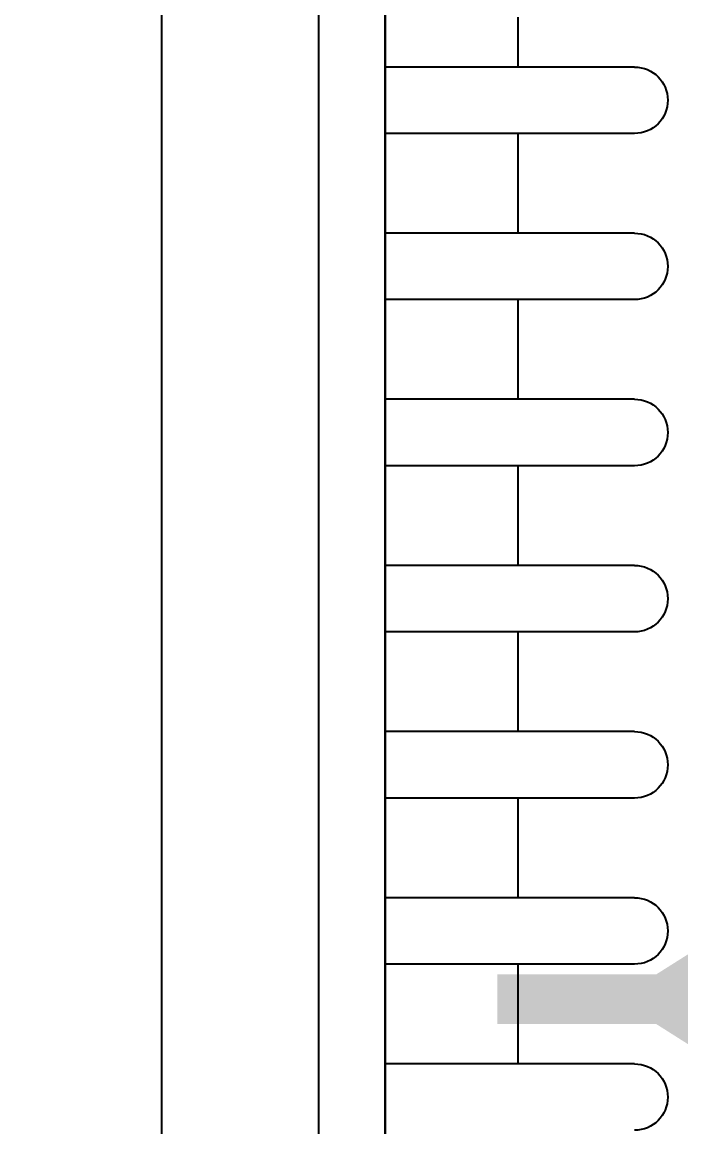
# Model space of a CAD drawing. Header units: inches. Extents: x 21 to 38546, y 13 to 15001.
# Drawn here: x 4642.16 to 4652.07, y 1950.53 to 1967.16 of the extents above; entities that cross this region are included whole.
import ezdxf
from ezdxf.enums import TextEntityAlignment as Align

# ---------------------------------------------------------------- set-up
doc = ezdxf.new("R2010")
doc.units = ezdxf.units.IN
doc.header["$MEASUREMENT"] = 0
doc.set_wipeout_variables(frame=1)
doc.layers.add('RAST-IST-RADYATÖR-DİNAMİK BLOK', color=83, linetype='Continuous')
for name, color, linetype, lineweight in [('Z_MİM_-KM-FIRE-CABINET', 8, 'Continuous', 25), ('Z_MİM_-KM-TEXT-DETAIL', 8, 'Continuous', 25), ('Z_MİM_-KM-WALL-PLASTER', 8, 'Continuous', 25)]:
    doc.layers.add(name, color=color, linetype=linetype, lineweight=lineweight)
doc.layers.add('Z_MİM_-KM-WIPEOUT', color=8, linetype='Continuous', lineweight=25, plot=False)
doc.styles.add('KAPI PENCERE YAZI 100', font='swiss.ttf', dxfattribs={"width": 0.7, "height": 12.5})

# ---------------------------------------------------------------- blocks, each defined once
blk = doc.blocks.new('*U186')
at = {"layer": 'Z_MİM_-KM-TEXT-DETAIL', "color": 7, "style": 'KAPI PENCERE YAZI 100'}
blk.add_text('YANGIN DOLABI', height=5.76, dxfattribs=at).set_placement((596960.27, -18061.17), align=Align.MIDDLE_CENTER)
blk.add_wipeout([(596917.023, -18089.604), (597007.023, -18089.604), (597007.023, -18071.604), (597007.023, -18066.604), (596917.023, -18066.604)]).dxf.layer = 'Z_MİM_-KM-WIPEOUT'
blk = doc.blocks.new('IS_RADYATOR-PLAN-40')
at = {"layer": 'RAST-IST-RADYATÖR-DİNAMİK BLOK', "color": 7}
for p, q in [((9.25, 4.75), (9.25, 1)), ((10.75, 4.75), (10.75, 1)), ((11.75, 4.75), (11.75, 1)), ((13.25, 4.75), (13.25, 1)), ((14.25, 4.75), (14.25, 1)), ((15.75, 4.75), (15.75, 1)), ((16.75, 4.75), (16.75, 1)), ((18.25, 4.75), (18.25, 1)), ((19.25, 4.75), (19.25, 1)), ((20.75, 4.75), (20.75, 1)), ((21.75, 4.75), (21.75, 1)), ((23.25, 4.75), (23.25, 1)), ((24.25, 4.75), (24.25, 1)), ((9.25, 3), (10, 3)), ((10, 3), (10.75, 3)), ((11.75, 3), (12.5, 3)), ((12.5, 3), (13.25, 3)), ((14.25, 3), (15, 3)), ((15, 3), (15.75, 3)), ((16.75, 3), (17.5, 3)), ((17.5, 3), (18.25, 3)), ((19.25, 3), (20, 3)), ((20, 3), (20.75, 3)), ((21.75, 3), (22.5, 3)), ((22.5, 3), (23.25, 3)), ((24.25, 3), (25, 3))]:
    blk.add_line(p, q, dxfattribs=at)
at = {"layer": 'RAST-IST-RADYATÖR-DİNAMİK BLOK'}
for points in [[(0, 0), (40, 0), (40, 12.5), (0, 12.5)], [(2.5, 11.5), (37.5, 11.5), (37.5, 1), (2.5, 1)]]:
    blk.add_lwpolyline(points, dxfattribs=at)
at = {"layer": 'RAST-IST-RADYATÖR-DİNAMİK BLOK', "color": 7}
for centre in [(8.75, 4.75), (11.25, 4.75), (13.75, 4.75), (16.25, 4.75), (18.75, 4.75), (21.25, 4.75), (23.75, 4.75)]:
    blk.add_arc(centre, 0.5, 0, 180, dxfattribs=at)
blk = doc.blocks.new('IS_RADYATOR-PLAN-50')
at = {"layer": 'RAST-IST-RADYATÖR-DİNAMİK BLOK', "color": 7}
for p, q in [((9.25, 4.75), (9.25, 1)), ((10.75, 4.75), (10.75, 1)), ((11.75, 4.75), (11.75, 1)), ((13.25, 4.75), (13.25, 1)), ((14.25, 4.75), (14.25, 1)), ((15.75, 4.75), (15.75, 1)), ((16.75, 4.75), (16.75, 1)), ((18.25, 4.75), (18.25, 1)), ((19.25, 4.75), (19.25, 1)), ((20.75, 4.75), (20.75, 1)), ((21.75, 4.75), (21.75, 1)), ((23.25, 4.75), (23.25, 1)), ((24.25, 4.75), (24.25, 1)), ((9.25, 3), (10, 3)), ((10, 3), (10.75, 3)), ((11.75, 3), (12.5, 3)), ((12.5, 3), (13.25, 3)), ((14.25, 3), (15, 3)), ((15, 3), (15.75, 3)), ((16.75, 3), (17.5, 3)), ((17.5, 3), (18.25, 3)), ((19.25, 3), (20, 3)), ((20, 3), (20.75, 3)), ((21.75, 3), (22.5, 3)), ((22.5, 3), (23.25, 3)), ((24.25, 3), (25, 3))]:
    blk.add_line(p, q, dxfattribs=at)
at = {"layer": 'RAST-IST-RADYATÖR-DİNAMİK BLOK'}
for points in [[(0, 0), (50, 0), (50, 12.5), (0, 12.5)], [(2.5, 11.5), (47.5, 11.5), (47.5, 1), (2.5, 1)]]:
    blk.add_lwpolyline(points, dxfattribs=at)
at = {"layer": 'RAST-IST-RADYATÖR-DİNAMİK BLOK', "color": 7}
for centre in [(8.75, 4.75), (11.25, 4.75), (13.75, 4.75), (16.25, 4.75), (18.75, 4.75), (21.25, 4.75), (23.75, 4.75)]:
    blk.add_arc(centre, 0.5, 0, 180, dxfattribs=at)
blk = doc.blocks.new('IS_RADYATOR-PLAN-60')
at = {"layer": 'RAST-IST-RADYATÖR-DİNAMİK BLOK', "color": 7}
for p, q in [((9.25, 4.75), (9.25, 1)), ((10.75, 4.75), (10.75, 1)), ((11.75, 4.75), (11.75, 1)), ((13.25, 4.75), (13.25, 1)), ((14.25, 4.75), (14.25, 1)), ((15.75, 4.75), (15.75, 1)), ((16.75, 4.75), (16.75, 1)), ((18.25, 4.75), (18.25, 1)), ((19.25, 4.75), (19.25, 1)), ((20.75, 4.75), (20.75, 1)), ((21.75, 4.75), (21.75, 1)), ((23.25, 4.75), (23.25, 1)), ((24.25, 4.75), (24.25, 1)), ((9.25, 3), (10, 3)), ((10, 3), (10.75, 3)), ((11.75, 3), (12.5, 3)), ((12.5, 3), (13.25, 3)), ((14.25, 3), (15, 3)), ((15, 3), (15.75, 3)), ((16.75, 3), (17.5, 3)), ((17.5, 3), (18.25, 3)), ((19.25, 3), (20, 3)), ((20, 3), (20.75, 3)), ((21.75, 3), (22.5, 3)), ((22.5, 3), (23.25, 3)), ((24.25, 3), (25, 3))]:
    blk.add_line(p, q, dxfattribs=at)
at = {"layer": 'RAST-IST-RADYATÖR-DİNAMİK BLOK'}
for points in [[(0, 0), (60, 0), (60, 12.5), (0, 12.5)], [(2.5, 11.5), (57.5, 11.5), (57.5, 1), (2.5, 1)]]:
    blk.add_lwpolyline(points, dxfattribs=at)
at = {"layer": 'RAST-IST-RADYATÖR-DİNAMİK BLOK', "color": 7}
for centre in [(8.75, 4.75), (11.25, 4.75), (13.75, 4.75), (16.25, 4.75), (18.75, 4.75), (21.25, 4.75), (23.75, 4.75)]:
    blk.add_arc(centre, 0.5, 0, 180, dxfattribs=at)
blk = doc.blocks.new('IS_RADYATOR-PLAN-70')
at = {"layer": 'RAST-IST-RADYATÖR-DİNAMİK BLOK', "color": 7}
for p, q in [((9.25, 4.75), (9.25, 1)), ((10.75, 4.75), (10.75, 1)), ((11.75, 4.75), (11.75, 1)), ((13.25, 4.75), (13.25, 1)), ((14.25, 4.75), (14.25, 1)), ((15.75, 4.75), (15.75, 1)), ((16.75, 4.75), (16.75, 1)), ((18.25, 4.75), (18.25, 1)), ((19.25, 4.75), (19.25, 1)), ((20.75, 4.75), (20.75, 1)), ((21.75, 4.75), (21.75, 1)), ((23.25, 4.75), (23.25, 1)), ((24.25, 4.75), (24.25, 1)), ((9.25, 3), (10, 3)), ((10, 3), (10.75, 3)), ((11.75, 3), (12.5, 3)), ((12.5, 3), (13.25, 3)), ((14.25, 3), (15, 3)), ((15, 3), (15.75, 3)), ((16.75, 3), (17.5, 3)), ((17.5, 3), (18.25, 3)), ((19.25, 3), (20, 3)), ((20, 3), (20.75, 3)), ((21.75, 3), (22.5, 3)), ((22.5, 3), (23.25, 3)), ((24.25, 3), (25, 3))]:
    blk.add_line(p, q, dxfattribs=at)
at = {"layer": 'RAST-IST-RADYATÖR-DİNAMİK BLOK'}
for points in [[(0, 0), (70, 0), (70, 12.5), (0, 12.5)], [(2.5, 11.5), (67.5, 11.5), (67.5, 1), (2.5, 1)]]:
    blk.add_lwpolyline(points, dxfattribs=at)
at = {"layer": 'RAST-IST-RADYATÖR-DİNAMİK BLOK', "color": 7}
for centre in [(8.75, 4.75), (11.25, 4.75), (13.75, 4.75), (16.25, 4.75), (18.75, 4.75), (21.25, 4.75), (23.75, 4.75)]:
    blk.add_arc(centre, 0.5, 0, 180, dxfattribs=at)
blk = doc.blocks.new('IS_RADYATOR-PLAN-80')
at = {"layer": 'RAST-IST-RADYATÖR-DİNAMİK BLOK', "color": 7}
for p, q in [((9.25, 4.75), (9.25, 1)), ((10.75, 4.75), (10.75, 1)), ((11.75, 4.75), (11.75, 1)), ((13.25, 4.75), (13.25, 1)), ((14.25, 4.75), (14.25, 1)), ((15.75, 4.75), (15.75, 1)), ((16.75, 4.75), (16.75, 1)), ((18.25, 4.75), (18.25, 1)), ((19.25, 4.75), (19.25, 1)), ((20.75, 4.75), (20.75, 1)), ((21.75, 4.75), (21.75, 1)), ((23.25, 4.75), (23.25, 1)), ((24.25, 4.75), (24.25, 1)), ((9.25, 3), (10, 3)), ((10, 3), (10.75, 3)), ((11.75, 3), (12.5, 3)), ((12.5, 3), (13.25, 3)), ((14.25, 3), (15, 3)), ((15, 3), (15.75, 3)), ((16.75, 3), (17.5, 3)), ((17.5, 3), (18.25, 3)), ((19.25, 3), (20, 3)), ((20, 3), (20.75, 3)), ((21.75, 3), (22.5, 3)), ((22.5, 3), (23.25, 3)), ((24.25, 3), (25, 3))]:
    blk.add_line(p, q, dxfattribs=at)
at = {"layer": 'RAST-IST-RADYATÖR-DİNAMİK BLOK'}
for points in [[(0, 0), (80, 0), (80, 12.5), (0, 12.5)], [(2.5, 11.5), (77.5, 11.5), (77.5, 1), (2.5, 1)]]:
    blk.add_lwpolyline(points, dxfattribs=at)
at = {"layer": 'RAST-IST-RADYATÖR-DİNAMİK BLOK', "color": 7}
for centre in [(8.75, 4.75), (11.25, 4.75), (13.75, 4.75), (16.25, 4.75), (18.75, 4.75), (21.25, 4.75), (23.75, 4.75)]:
    blk.add_arc(centre, 0.5, 0, 180, dxfattribs=at)
blk = doc.blocks.new('IS_RADYATOR-PLAN-90')
at = {"layer": 'RAST-IST-RADYATÖR-DİNAMİK BLOK', "color": 7}
for p, q in [((9.25, 4.75), (9.25, 1)), ((10.75, 4.75), (10.75, 1)), ((11.75, 4.75), (11.75, 1)), ((13.25, 4.75), (13.25, 1)), ((14.25, 4.75), (14.25, 1)), ((15.75, 4.75), (15.75, 1)), ((16.75, 4.75), (16.75, 1)), ((18.25, 4.75), (18.25, 1)), ((19.25, 4.75), (19.25, 1)), ((20.75, 4.75), (20.75, 1)), ((21.75, 4.75), (21.75, 1)), ((23.25, 4.75), (23.25, 1)), ((24.25, 4.75), (24.25, 1)), ((9.25, 3), (10, 3)), ((10, 3), (10.75, 3)), ((11.75, 3), (12.5, 3)), ((12.5, 3), (13.25, 3)), ((14.25, 3), (15, 3)), ((15, 3), (15.75, 3)), ((16.75, 3), (17.5, 3)), ((17.5, 3), (18.25, 3)), ((19.25, 3), (20, 3)), ((20, 3), (20.75, 3)), ((21.75, 3), (22.5, 3)), ((22.5, 3), (23.25, 3)), ((24.25, 3), (25, 3))]:
    blk.add_line(p, q, dxfattribs=at)
at = {"layer": 'RAST-IST-RADYATÖR-DİNAMİK BLOK'}
for points in [[(0, 0), (90, 0), (90, 12.5), (0, 12.5)], [(2.5, 11.5), (87.5, 11.5), (87.5, 1), (2.5, 1)]]:
    blk.add_lwpolyline(points, dxfattribs=at)
at = {"layer": 'RAST-IST-RADYATÖR-DİNAMİK BLOK', "color": 7}
for centre in [(8.75, 4.75), (11.25, 4.75), (13.75, 4.75), (16.25, 4.75), (18.75, 4.75), (21.25, 4.75), (23.75, 4.75)]:
    blk.add_arc(centre, 0.5, 0, 180, dxfattribs=at)
blk = doc.blocks.new('IS_RADYATOR-PLAN-100')
at = {"layer": 'RAST-IST-RADYATÖR-DİNAMİK BLOK', "color": 7}
for p, q in [((9.25, 4.75), (9.25, 1)), ((10.75, 4.75), (10.75, 1)), ((11.75, 4.75), (11.75, 1)), ((13.25, 4.75), (13.25, 1)), ((14.25, 4.75), (14.25, 1)), ((15.75, 4.75), (15.75, 1)), ((16.75, 4.75), (16.75, 1)), ((18.25, 4.75), (18.25, 1)), ((19.25, 4.75), (19.25, 1)), ((20.75, 4.75), (20.75, 1)), ((21.75, 4.75), (21.75, 1)), ((23.25, 4.75), (23.25, 1)), ((24.25, 4.75), (24.25, 1)), ((9.25, 3), (10, 3)), ((10, 3), (10.75, 3)), ((11.75, 3), (12.5, 3)), ((12.5, 3), (13.25, 3)), ((14.25, 3), (15, 3)), ((15, 3), (15.75, 3)), ((16.75, 3), (17.5, 3)), ((17.5, 3), (18.25, 3)), ((19.25, 3), (20, 3)), ((20, 3), (20.75, 3)), ((21.75, 3), (22.5, 3)), ((22.5, 3), (23.25, 3)), ((24.25, 3), (25, 3))]:
    blk.add_line(p, q, dxfattribs=at)
at = {"layer": 'RAST-IST-RADYATÖR-DİNAMİK BLOK'}
for points in [[(0, 0), (100, 0), (100, 12.5), (0, 12.5)], [(2.5, 11.5), (97.5, 11.5), (97.5, 1), (2.5, 1)]]:
    blk.add_lwpolyline(points, dxfattribs=at)
at = {"layer": 'RAST-IST-RADYATÖR-DİNAMİK BLOK', "color": 7}
for centre in [(8.75, 4.75), (11.25, 4.75), (13.75, 4.75), (16.25, 4.75), (18.75, 4.75), (21.25, 4.75), (23.75, 4.75)]:
    blk.add_arc(centre, 0.5, 0, 180, dxfattribs=at)
blk = doc.blocks.new('IS_RADYATOR-PLAN-110')
at = {"layer": 'RAST-IST-RADYATÖR-DİNAMİK BLOK', "color": 7}
for p, q in [((9.25, 4.75), (9.25, 1)), ((10.75, 4.75), (10.75, 1)), ((11.75, 4.75), (11.75, 1)), ((13.25, 4.75), (13.25, 1)), ((14.25, 4.75), (14.25, 1)), ((15.75, 4.75), (15.75, 1)), ((16.75, 4.75), (16.75, 1)), ((18.25, 4.75), (18.25, 1)), ((19.25, 4.75), (19.25, 1)), ((20.75, 4.75), (20.75, 1)), ((21.75, 4.75), (21.75, 1)), ((23.25, 4.75), (23.25, 1)), ((24.25, 4.75), (24.25, 1)), ((9.25, 3), (10, 3)), ((10, 3), (10.75, 3)), ((11.75, 3), (12.5, 3)), ((12.5, 3), (13.25, 3)), ((14.25, 3), (15, 3)), ((15, 3), (15.75, 3)), ((16.75, 3), (17.5, 3)), ((17.5, 3), (18.25, 3)), ((19.25, 3), (20, 3)), ((20, 3), (20.75, 3)), ((21.75, 3), (22.5, 3)), ((22.5, 3), (23.25, 3)), ((24.25, 3), (25, 3))]:
    blk.add_line(p, q, dxfattribs=at)
at = {"layer": 'RAST-IST-RADYATÖR-DİNAMİK BLOK'}
for points in [[(0, 0), (110, 0), (110, 12.5), (0, 12.5)], [(2.5, 11.5), (107.5, 11.5), (107.5, 1), (2.5, 1)]]:
    blk.add_lwpolyline(points, dxfattribs=at)
at = {"layer": 'RAST-IST-RADYATÖR-DİNAMİK BLOK', "color": 7}
for centre in [(8.75, 4.75), (11.25, 4.75), (13.75, 4.75), (16.25, 4.75), (18.75, 4.75), (21.25, 4.75), (23.75, 4.75)]:
    blk.add_arc(centre, 0.5, 0, 180, dxfattribs=at)
blk = doc.blocks.new('IS_RADYATOR-PLAN-120')
at = {"layer": 'RAST-IST-RADYATÖR-DİNAMİK BLOK', "color": 7}
for p, q in [((9.25, 4.75), (9.25, 1)), ((10.75, 4.75), (10.75, 1)), ((11.75, 4.75), (11.75, 1)), ((13.25, 4.75), (13.25, 1)), ((14.25, 4.75), (14.25, 1)), ((15.75, 4.75), (15.75, 1)), ((16.75, 4.75), (16.75, 1)), ((18.25, 4.75), (18.25, 1)), ((19.25, 4.75), (19.25, 1)), ((20.75, 4.75), (20.75, 1)), ((21.75, 4.75), (21.75, 1)), ((23.25, 4.75), (23.25, 1)), ((24.25, 4.75), (24.25, 1)), ((9.25, 3), (10, 3)), ((10, 3), (10.75, 3)), ((11.75, 3), (12.5, 3)), ((12.5, 3), (13.25, 3)), ((14.25, 3), (15, 3)), ((15, 3), (15.75, 3)), ((16.75, 3), (17.5, 3)), ((17.5, 3), (18.25, 3)), ((19.25, 3), (20, 3)), ((20, 3), (20.75, 3)), ((21.75, 3), (22.5, 3)), ((22.5, 3), (23.25, 3)), ((24.25, 3), (25, 3))]:
    blk.add_line(p, q, dxfattribs=at)
at = {"layer": 'RAST-IST-RADYATÖR-DİNAMİK BLOK'}
for points in [[(0, 0), (120, 0), (120, 12.5), (0, 12.5)], [(2.5, 11.5), (117.5, 11.5), (117.5, 1), (2.5, 1)]]:
    blk.add_lwpolyline(points, dxfattribs=at)
at = {"layer": 'RAST-IST-RADYATÖR-DİNAMİK BLOK', "color": 7}
for centre in [(8.75, 4.75), (11.25, 4.75), (13.75, 4.75), (16.25, 4.75), (18.75, 4.75), (21.25, 4.75), (23.75, 4.75)]:
    blk.add_arc(centre, 0.5, 0, 180, dxfattribs=at)
blk = doc.blocks.new('IS_RADYATOR-PLAN-130')
at = {"layer": 'RAST-IST-RADYATÖR-DİNAMİK BLOK', "color": 7}
for p, q in [((9.25, 4.75), (9.25, 1)), ((10.75, 4.75), (10.75, 1)), ((11.75, 4.75), (11.75, 1)), ((13.25, 4.75), (13.25, 1)), ((14.25, 4.75), (14.25, 1)), ((15.75, 4.75), (15.75, 1)), ((16.75, 4.75), (16.75, 1)), ((18.25, 4.75), (18.25, 1)), ((19.25, 4.75), (19.25, 1)), ((20.75, 4.75), (20.75, 1)), ((21.75, 4.75), (21.75, 1)), ((23.25, 4.75), (23.25, 1)), ((24.25, 4.75), (24.25, 1)), ((9.25, 3), (10, 3)), ((10, 3), (10.75, 3)), ((11.75, 3), (12.5, 3)), ((12.5, 3), (13.25, 3)), ((14.25, 3), (15, 3)), ((15, 3), (15.75, 3)), ((16.75, 3), (17.5, 3)), ((17.5, 3), (18.25, 3)), ((19.25, 3), (20, 3)), ((20, 3), (20.75, 3)), ((21.75, 3), (22.5, 3)), ((22.5, 3), (23.25, 3)), ((24.25, 3), (25, 3))]:
    blk.add_line(p, q, dxfattribs=at)
at = {"layer": 'RAST-IST-RADYATÖR-DİNAMİK BLOK'}
for points in [[(0, 0), (130, 0), (130, 12.5), (0, 12.5)], [(2.5, 11.5), (127.5, 11.5), (127.5, 1), (2.5, 1)]]:
    blk.add_lwpolyline(points, dxfattribs=at)
at = {"layer": 'RAST-IST-RADYATÖR-DİNAMİK BLOK', "color": 7}
for centre in [(8.75, 4.75), (11.25, 4.75), (13.75, 4.75), (16.25, 4.75), (18.75, 4.75), (21.25, 4.75), (23.75, 4.75)]:
    blk.add_arc(centre, 0.5, 0, 180, dxfattribs=at)
blk = doc.blocks.new('IS_RADYATOR-PLAN-140')
at = {"layer": 'RAST-IST-RADYATÖR-DİNAMİK BLOK', "color": 7}
for p, q in [((9.25, 4.75), (9.25, 1)), ((10.75, 4.75), (10.75, 1)), ((11.75, 4.75), (11.75, 1)), ((13.25, 4.75), (13.25, 1)), ((14.25, 4.75), (14.25, 1)), ((15.75, 4.75), (15.75, 1)), ((16.75, 4.75), (16.75, 1)), ((18.25, 4.75), (18.25, 1)), ((19.25, 4.75), (19.25, 1)), ((20.75, 4.75), (20.75, 1)), ((21.75, 4.75), (21.75, 1)), ((23.25, 4.75), (23.25, 1)), ((24.25, 4.75), (24.25, 1)), ((9.25, 3), (10, 3)), ((10, 3), (10.75, 3)), ((11.75, 3), (12.5, 3)), ((12.5, 3), (13.25, 3)), ((14.25, 3), (15, 3)), ((15, 3), (15.75, 3)), ((16.75, 3), (17.5, 3)), ((17.5, 3), (18.25, 3)), ((19.25, 3), (20, 3)), ((20, 3), (20.75, 3)), ((21.75, 3), (22.5, 3)), ((22.5, 3), (23.25, 3)), ((24.25, 3), (25, 3))]:
    blk.add_line(p, q, dxfattribs=at)
at = {"layer": 'RAST-IST-RADYATÖR-DİNAMİK BLOK'}
for points in [[(0, 0), (140, 0), (140, 12.5), (0, 12.5)], [(2.5, 11.5), (137.5, 11.5), (137.5, 1), (2.5, 1)]]:
    blk.add_lwpolyline(points, dxfattribs=at)
at = {"layer": 'RAST-IST-RADYATÖR-DİNAMİK BLOK', "color": 7}
for centre in [(8.75, 4.75), (11.25, 4.75), (13.75, 4.75), (16.25, 4.75), (18.75, 4.75), (21.25, 4.75), (23.75, 4.75)]:
    blk.add_arc(centre, 0.5, 0, 180, dxfattribs=at)
blk = doc.blocks.new('IS_RADYATOR-PLAN-150')
at = {"layer": 'RAST-IST-RADYATÖR-DİNAMİK BLOK', "color": 7}
for p, q in [((9.25, 4.75), (9.25, 1)), ((10.75, 4.75), (10.75, 1)), ((11.75, 4.75), (11.75, 1)), ((13.25, 4.75), (13.25, 1)), ((14.25, 4.75), (14.25, 1)), ((15.75, 4.75), (15.75, 1)), ((16.75, 4.75), (16.75, 1)), ((18.25, 4.75), (18.25, 1)), ((19.25, 4.75), (19.25, 1)), ((20.75, 4.75), (20.75, 1)), ((21.75, 4.75), (21.75, 1)), ((23.25, 4.75), (23.25, 1)), ((24.25, 4.75), (24.25, 1)), ((9.25, 3), (10, 3)), ((10, 3), (10.75, 3)), ((11.75, 3), (12.5, 3)), ((12.5, 3), (13.25, 3)), ((14.25, 3), (15, 3)), ((15, 3), (15.75, 3)), ((16.75, 3), (17.5, 3)), ((17.5, 3), (18.25, 3)), ((19.25, 3), (20, 3)), ((20, 3), (20.75, 3)), ((21.75, 3), (22.5, 3)), ((22.5, 3), (23.25, 3)), ((24.25, 3), (25, 3))]:
    blk.add_line(p, q, dxfattribs=at)
at = {"layer": 'RAST-IST-RADYATÖR-DİNAMİK BLOK'}
for points in [[(-5, 0), (145, 0), (145, 12.5), (-5, 12.5)], [(-2.5, 11.5), (142.5, 11.5), (142.5, 1), (-2.5, 1)]]:
    blk.add_lwpolyline(points, dxfattribs=at)
at = {"layer": 'RAST-IST-RADYATÖR-DİNAMİK BLOK', "color": 7}
for centre in [(8.75, 4.75), (11.25, 4.75), (13.75, 4.75), (16.25, 4.75), (18.75, 4.75), (21.25, 4.75), (23.75, 4.75)]:
    blk.add_arc(centre, 0.5, 0, 180, dxfattribs=at)
blk = doc.blocks.new('IS_RADYATOR-PLAN-160')
at = {"layer": 'RAST-IST-RADYATÖR-DİNAMİK BLOK', "color": 7}
for p, q in [((9.25, 4.75), (9.25, 1)), ((10.75, 4.75), (10.75, 1)), ((11.75, 4.75), (11.75, 1)), ((13.25, 4.75), (13.25, 1)), ((14.25, 4.75), (14.25, 1)), ((15.75, 4.75), (15.75, 1)), ((16.75, 4.75), (16.75, 1)), ((18.25, 4.75), (18.25, 1)), ((19.25, 4.75), (19.25, 1)), ((20.75, 4.75), (20.75, 1)), ((21.75, 4.75), (21.75, 1)), ((23.25, 4.75), (23.25, 1)), ((24.25, 4.75), (24.25, 1)), ((9.25, 3), (10, 3)), ((10, 3), (10.75, 3)), ((11.75, 3), (12.5, 3)), ((12.5, 3), (13.25, 3)), ((14.25, 3), (15, 3)), ((15, 3), (15.75, 3)), ((16.75, 3), (17.5, 3)), ((17.5, 3), (18.25, 3)), ((19.25, 3), (20, 3)), ((20, 3), (20.75, 3)), ((21.75, 3), (22.5, 3)), ((22.5, 3), (23.25, 3)), ((24.25, 3), (25, 3))]:
    blk.add_line(p, q, dxfattribs=at)
at = {"layer": 'RAST-IST-RADYATÖR-DİNAMİK BLOK'}
for points in [[(-5, 0), (155, 0), (155, 12.5), (-5, 12.5)], [(-2.5, 11.5), (152.5, 11.5), (152.5, 1), (-2.5, 1)]]:
    blk.add_lwpolyline(points, dxfattribs=at)
at = {"layer": 'RAST-IST-RADYATÖR-DİNAMİK BLOK', "color": 7}
for centre in [(8.75, 4.75), (11.25, 4.75), (13.75, 4.75), (16.25, 4.75), (18.75, 4.75), (21.25, 4.75), (23.75, 4.75)]:
    blk.add_arc(centre, 0.5, 0, 180, dxfattribs=at)
blk = doc.blocks.new('IS_RADYATOR-PLAN-170')
at = {"layer": 'RAST-IST-RADYATÖR-DİNAMİK BLOK', "color": 7}
for p, q in [((9.25, 4.75), (9.25, 1)), ((10.75, 4.75), (10.75, 1)), ((11.75, 4.75), (11.75, 1)), ((13.25, 4.75), (13.25, 1)), ((14.25, 4.75), (14.25, 1)), ((15.75, 4.75), (15.75, 1)), ((16.75, 4.75), (16.75, 1)), ((18.25, 4.75), (18.25, 1)), ((19.25, 4.75), (19.25, 1)), ((20.75, 4.75), (20.75, 1)), ((21.75, 4.75), (21.75, 1)), ((23.25, 4.75), (23.25, 1)), ((24.25, 4.75), (24.25, 1)), ((9.25, 3), (10, 3)), ((10, 3), (10.75, 3)), ((11.75, 3), (12.5, 3)), ((12.5, 3), (13.25, 3)), ((14.25, 3), (15, 3)), ((15, 3), (15.75, 3)), ((16.75, 3), (17.5, 3)), ((17.5, 3), (18.25, 3)), ((19.25, 3), (20, 3)), ((20, 3), (20.75, 3)), ((21.75, 3), (22.5, 3)), ((22.5, 3), (23.25, 3)), ((24.25, 3), (25, 3))]:
    blk.add_line(p, q, dxfattribs=at)
at = {"layer": 'RAST-IST-RADYATÖR-DİNAMİK BLOK'}
for points in [[(-5, 0), (165, 0), (165, 12.5), (-5, 12.5)], [(-2.5, 11.5), (162.5, 11.5), (162.5, 1), (-2.5, 1)]]:
    blk.add_lwpolyline(points, dxfattribs=at)
at = {"layer": 'RAST-IST-RADYATÖR-DİNAMİK BLOK', "color": 7}
for centre in [(8.75, 4.75), (11.25, 4.75), (13.75, 4.75), (16.25, 4.75), (18.75, 4.75), (21.25, 4.75), (23.75, 4.75)]:
    blk.add_arc(centre, 0.5, 0, 180, dxfattribs=at)
blk = doc.blocks.new('IS_RADYATOR-PLAN-180')
at = {"layer": 'RAST-IST-RADYATÖR-DİNAMİK BLOK', "color": 7}
for p, q in [((9.25, 4.75), (9.25, 1)), ((10.75, 4.75), (10.75, 1)), ((11.75, 4.75), (11.75, 1)), ((13.25, 4.75), (13.25, 1)), ((14.25, 4.75), (14.25, 1)), ((15.75, 4.75), (15.75, 1)), ((16.75, 4.75), (16.75, 1)), ((18.25, 4.75), (18.25, 1)), ((19.25, 4.75), (19.25, 1)), ((20.75, 4.75), (20.75, 1)), ((21.75, 4.75), (21.75, 1)), ((23.25, 4.75), (23.25, 1)), ((24.25, 4.75), (24.25, 1)), ((9.25, 3), (10, 3)), ((10, 3), (10.75, 3)), ((11.75, 3), (12.5, 3)), ((12.5, 3), (13.25, 3)), ((14.25, 3), (15, 3)), ((15, 3), (15.75, 3)), ((16.75, 3), (17.5, 3)), ((17.5, 3), (18.25, 3)), ((19.25, 3), (20, 3)), ((20, 3), (20.75, 3)), ((21.75, 3), (22.5, 3)), ((22.5, 3), (23.25, 3)), ((24.25, 3), (25, 3))]:
    blk.add_line(p, q, dxfattribs=at)
at = {"layer": 'RAST-IST-RADYATÖR-DİNAMİK BLOK'}
for points in [[(-5, 0), (175, 0), (175, 12.5), (-5, 12.5)], [(-2.5, 11.5), (172.5, 11.5), (172.5, 1), (-2.5, 1)]]:
    blk.add_lwpolyline(points, dxfattribs=at)
at = {"layer": 'RAST-IST-RADYATÖR-DİNAMİK BLOK', "color": 7}
for centre in [(8.75, 4.75), (11.25, 4.75), (13.75, 4.75), (16.25, 4.75), (18.75, 4.75), (21.25, 4.75), (23.75, 4.75)]:
    blk.add_arc(centre, 0.5, 0, 180, dxfattribs=at)
blk = doc.blocks.new('IS_RADYATOR-PLAN-190')
at = {"layer": 'RAST-IST-RADYATÖR-DİNAMİK BLOK', "color": 7}
for p, q in [((9.25, 4.75), (9.25, 1)), ((10.75, 4.75), (10.75, 1)), ((11.75, 4.75), (11.75, 1)), ((13.25, 4.75), (13.25, 1)), ((14.25, 4.75), (14.25, 1)), ((15.75, 4.75), (15.75, 1)), ((16.75, 4.75), (16.75, 1)), ((18.25, 4.75), (18.25, 1)), ((19.25, 4.75), (19.25, 1)), ((20.75, 4.75), (20.75, 1)), ((21.75, 4.75), (21.75, 1)), ((23.25, 4.75), (23.25, 1)), ((24.25, 4.75), (24.25, 1)), ((9.25, 3), (10, 3)), ((10, 3), (10.75, 3)), ((11.75, 3), (12.5, 3)), ((12.5, 3), (13.25, 3)), ((14.25, 3), (15, 3)), ((15, 3), (15.75, 3)), ((16.75, 3), (17.5, 3)), ((17.5, 3), (18.25, 3)), ((19.25, 3), (20, 3)), ((20, 3), (20.75, 3)), ((21.75, 3), (22.5, 3)), ((22.5, 3), (23.25, 3)), ((24.25, 3), (25, 3))]:
    blk.add_line(p, q, dxfattribs=at)
at = {"layer": 'RAST-IST-RADYATÖR-DİNAMİK BLOK'}
for points in [[(-5, 0), (185, 0), (185, 12.5), (-5, 12.5)], [(182.5, 11.5), (-2.5, 11.5), (-2.5, 1), (182.5, 1)]]:
    blk.add_lwpolyline(points, dxfattribs=at)
at = {"layer": 'RAST-IST-RADYATÖR-DİNAMİK BLOK', "color": 7}
for centre in [(8.75, 4.75), (11.25, 4.75), (13.75, 4.75), (16.25, 4.75), (18.75, 4.75), (21.25, 4.75), (23.75, 4.75)]:
    blk.add_arc(centre, 0.5, 0, 180, dxfattribs=at)
blk = doc.blocks.new('IS_RADYATOR-PLAN-200')
at = {"layer": 'RAST-IST-RADYATÖR-DİNAMİK BLOK', "color": 7}
for p, q in [((14.25, 4.75), (14.25, 1)), ((15.75, 4.75), (15.75, 1)), ((16.75, 4.75), (16.75, 1)), ((18.25, 4.75), (18.25, 1)), ((19.25, 4.75), (19.25, 1)), ((20.75, 4.75), (20.75, 1)), ((21.75, 4.75), (21.75, 1)), ((23.25, 4.75), (23.25, 1)), ((24.25, 4.75), (24.25, 1)), ((25.75, 4.75), (25.75, 1)), ((26.75, 4.75), (26.75, 1)), ((28.25, 4.75), (28.25, 1)), ((29.25, 4.75), (29.25, 1)), ((14.25, 3), (15, 3)), ((15, 3), (15.75, 3)), ((16.75, 3), (17.5, 3)), ((17.5, 3), (18.25, 3)), ((19.25, 3), (20, 3)), ((20, 3), (20.75, 3)), ((21.75, 3), (22.5, 3)), ((22.5, 3), (23.25, 3)), ((24.25, 3), (25, 3)), ((25, 3), (25.75, 3)), ((26.75, 3), (27.5, 3)), ((27.5, 3), (28.25, 3)), ((29.25, 3), (30, 3))]:
    blk.add_line(p, q, dxfattribs=at)
at = {"layer": 'RAST-IST-RADYATÖR-DİNAMİK BLOK'}
for points in [[(0, 0), (200, 0), (200, 12.5), (0, 12.5)], [(2.5, 11.5), (197.5, 11.5), (197.5, 1), (2.5, 1)]]:
    blk.add_lwpolyline(points, dxfattribs=at)
at = {"layer": 'RAST-IST-RADYATÖR-DİNAMİK BLOK', "color": 7}
for centre in [(13.75, 4.75), (16.25, 4.75), (18.75, 4.75), (21.25, 4.75), (23.75, 4.75), (26.25, 4.75), (28.75, 4.75)]:
    blk.add_arc(centre, 0.5, 0, 180, dxfattribs=at)
blk = doc.blocks.new('IS_U4731')
for name, p in [('IS_RADYATOR-PLAN-40', (0, 0)), ('IS_RADYATOR-PLAN-50', (0, 0)), ('IS_RADYATOR-PLAN-60', (0, 0)), ('IS_RADYATOR-PLAN-70', (0, 0)), ('IS_RADYATOR-PLAN-80', (0, 0)), ('IS_RADYATOR-PLAN-90', (0, 0)), ('IS_RADYATOR-PLAN-100', (0, 0)), ('IS_RADYATOR-PLAN-110', (0, 0)), ('IS_RADYATOR-PLAN-120', (0, 0)), ('IS_RADYATOR-PLAN-130', (0, 0)), ('IS_RADYATOR-PLAN-140', (0, 0)), ('IS_RADYATOR-PLAN-150', (0, 0)), ('IS_RADYATOR-PLAN-160', (0, 0)), ('IS_RADYATOR-PLAN-170', (0, 0)), ('IS_RADYATOR-PLAN-180', (0, 0)), ('IS_RADYATOR-PLAN-190', (0, 0)), ('IS_RADYATOR-PLAN-200', (-5, 0))]:
    blk.add_blockref(name, p)

msp = doc.modelspace()

# ---------------------------------------------------------------- block references
at = {"layer": 'Z_MİM_-KM-FIRE-CABINET', "rotation": 270}
msp.add_blockref('*U186', (22713.362, 598884.106), dxfattribs=at)

# ---------------------------------------------------------------- next in the draw order: linework, layer by layer
at = {"layer": 'Z_MİM_-KM-WALL-PLASTER'}
msp.add_lwpolyline([(6814.258, 1859.584), (5339.258, 1859.583), (5339.258, 1944.584), (5359.257, 1944.582), (5359.257, 1879.583), (5569.257, 1879.583), (5569.257, 2559.61), (5444.256, 2559.61), (5444.256, 2089.583), (5284.258, 2089.583), (5284.257, 2554.583), (4699.257, 2554.583), (4699.257, 2089.583), (4644.258, 2089.583), (4644.258, 1859.583), (3041.758, 1859.583)], dxfattribs=at)

# ---------------------------------------------------------------- next in the draw order: block references
at = {"layer": 'RAST-IST-RADYATÖR-DİNAMİK BLOK', "xscale": -1, "rotation": 270}
msp.add_blockref('IS_U4731', (4646.624, 1942.231), dxfattribs=at)

doc.saveas('drawing.dxf')
